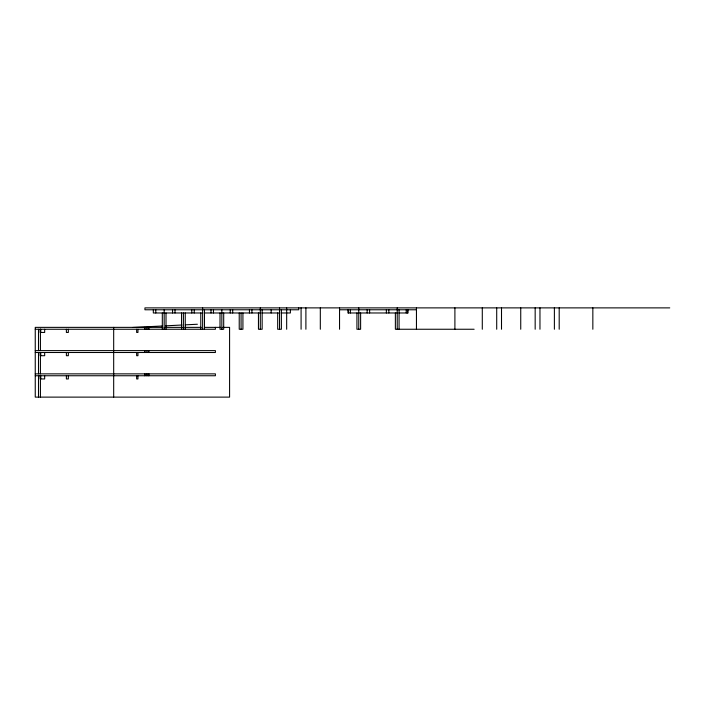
<?xml version="1.0" encoding="UTF-8"?>
<svg xmlns="http://www.w3.org/2000/svg" width="705" height="705" viewBox="0 0 705 705"><rect width="100%" height="100%" fill="white"/><g stroke="black" fill="none" stroke-linecap="round" stroke-linejoin="round"><path stroke-width="1.06" d="M535.165 329.253L535.165 307.882M132.743 327.473L162.326 325.992M165.613 325.833L182.04 325.014M185.327 324.846L197.382 324.247M669.75 307.882L144.939 307.882L144.939 309.777L298.761 309.777L298.761 307.882M339.546 309.777L416.452 309.777M202.626 312.976L153.32 312.976L153.32 309.777M204.194 312.976L260.304 312.976M261.872 312.976L279.532 312.976M281.101 312.976L290.381 312.976L290.381 309.777M397.223 312.976L347.926 312.976L347.926 309.777M398.792 312.976L408.072 312.976L408.072 309.777M162.881 327.367L35.25 327.367L35.25 397.118L229.583 397.118L229.583 327.367L222.692 327.367M165.067 327.367L182.745 327.367M184.745 327.367L201.26 327.367M204.432 327.367L220.841 327.367M35.25 329.253L215.404 329.253L215.404 327.367M474.13 329.253L395.373 329.253L395.373 312.976M35.25 350.614L215.404 350.614L215.404 352.5L35.25 352.5M35.25 373.861L215.404 373.861L215.404 375.747L35.25 375.747M592.843 307.882L592.843 329.253M559.197 307.882L559.197 329.253M554.386 307.882L554.386 329.253M539.968 307.882L539.968 329.253M520.739 307.882L520.739 329.253M501.511 307.882L501.511 329.253M496.708 307.882L496.708 329.253M482.29 307.882L482.29 329.253M454.901 307.882L454.901 329.253M416.452 307.882L416.452 329.253M407.455 309.777L407.455 312.976M406.221 309.777L406.221 312.976M399.074 309.777L399.074 329.253M397.223 307.882L397.223 329.253M388.843 309.777L388.843 312.976M386.375 309.777L386.375 312.976M369.614 309.777L369.614 312.976M367.146 309.777L367.146 312.976M360.616 312.976L360.616 329.253L356.924 329.253L356.924 312.976M358.766 307.882L358.766 329.253M350.394 309.777L350.394 312.976M348.543 309.777L348.543 312.976M339.546 307.882L339.546 329.253M320.317 307.882L320.317 329.253M305.899 307.882L305.899 329.253M301.088 307.882L301.088 329.253M286.671 307.882L286.671 329.253M281.383 309.777L281.383 329.253L277.682 329.253L277.682 312.976M279.532 307.882L279.532 329.253M271.152 309.777L271.152 312.976M262.154 309.777L262.154 329.253L258.453 329.253L258.453 312.976M260.304 307.882L260.304 329.253M251.923 309.777L251.923 312.976M249.455 309.777L249.455 312.976M242.925 312.976L242.925 329.253L239.224 329.253L239.224 312.976M241.075 312.976L241.075 329.253M232.694 309.777L232.694 312.976M230.227 309.777L230.227 312.976M223.696 312.976L223.696 329.253L220.004 329.253L220.004 312.976M221.846 309.777L221.846 329.253M213.474 309.777L213.474 312.976M211.006 309.777L211.006 312.976M204.476 309.777L204.476 329.253M202.626 307.882L202.626 329.253M200.775 312.976L200.775 329.253M194.245 309.777L194.245 312.976M191.778 309.777L191.778 312.976M185.248 312.976L185.248 329.253M183.397 312.976L183.397 329.253M181.546 312.976L181.546 329.253M175.016 309.777L175.016 312.976M172.549 309.777L172.549 312.976M166.019 312.976L166.019 329.253M164.168 309.777L164.168 329.253M162.317 312.976L162.317 329.253M155.787 309.777L155.787 312.976M148.931 327.367L148.931 329.253M148.931 350.614L148.931 352.5M148.931 373.861L148.931 375.747M147.979 327.367L147.979 329.253M147.979 350.614L147.979 352.5M147.979 373.861L147.979 375.747M146.102 327.367L146.102 329.253M146.102 350.614L146.102 352.5M146.102 373.861L146.102 375.747M144.604 327.367L144.604 329.253M144.604 350.614L144.604 352.5M144.604 373.861L144.604 375.747M137.951 329.253L137.951 332.452L136.647 332.452L136.647 329.253M137.951 352.5L137.951 355.708L136.647 355.708L136.647 352.5M137.951 375.747L137.951 378.955L136.647 378.955L136.647 375.747M113.681 327.367L113.681 397.118M68.341 329.253L68.341 332.452L66.385 332.452L66.385 329.253M68.341 352.5L68.341 355.708L66.385 355.708L66.385 352.5M68.341 375.747L68.341 378.955L66.385 378.955L66.385 375.747M44.671 329.253L44.671 332.452L40.211 332.452L40.211 329.253M44.671 352.5L44.671 355.708L40.211 355.708L40.211 352.5M44.671 375.747L44.671 378.955L40.211 378.955L40.211 375.747M40.758 329.253L40.758 332.452M40.758 352.5L40.758 355.708M40.758 375.747L40.758 378.955M40.432 329.253L40.432 350.614M40.432 352.5L40.432 373.861M40.432 375.747L40.432 397.118M38.511 329.253L38.511 350.614M38.511 352.5L38.511 373.861M38.511 375.747L38.511 397.118"/></g></svg>
